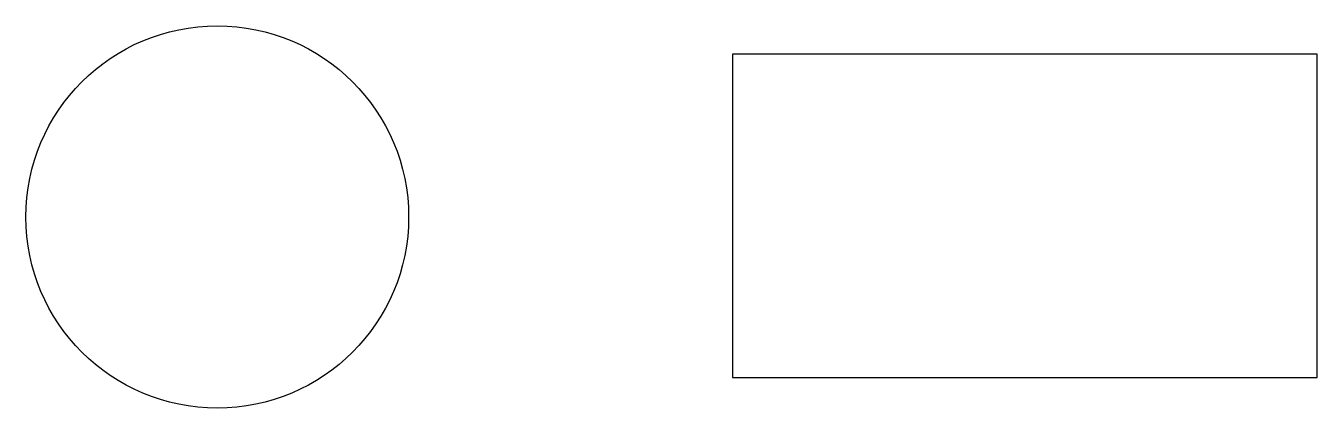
# Model space of a CAD drawing. Header units: millimetres. Extents: x -116 to 192, y 181 to 272.
import ezdxf

# ---------------------------------------------------------------- set-up
doc = ezdxf.new("R2010")
doc.units = ezdxf.units.MM

msp = doc.modelspace()

# ---------------------------------------------------------------- linework, layer by layer
msp.add_lwpolyline([(52.83, 265.66), (52.83, 188.51), (192.28, 188.51), (192.28, 265.66)], close=True)
msp.add_circle((-70.04, 226.8), 45.65)

doc.saveas('drawing.dxf')
